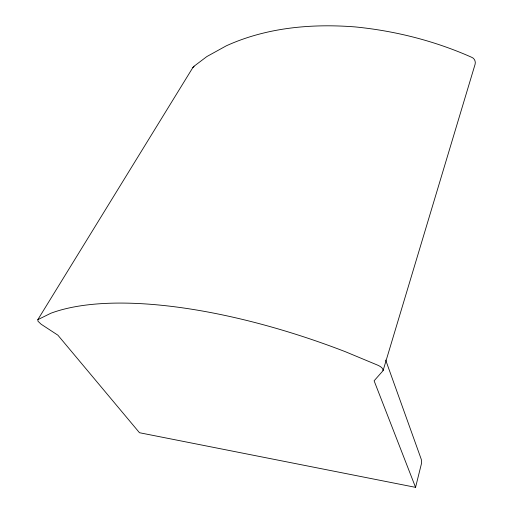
<?xml version="1.0" encoding="UTF-8"?>
<svg xmlns="http://www.w3.org/2000/svg" width="513" height="513" viewBox="0 0 513 513"><rect width="100%" height="100%" fill="white"/><g stroke="black" fill="none" stroke-linecap="round" stroke-linejoin="round"><path stroke-width="0.77" d="M415.556 487.35L374.105 380.806L383.07 370.662L475.128 64.176C475.827 61.393 474.416 58.296 471.665 57.289C435.043 41.008 395.805 31.017 355.958 26.997L355.541 26.945C311.808 23.476 266.548 27.471 226.246 45.849L206.842 56.565L194.094 66.209L192.805 67.645L37.821 319.676L38.007 321.247L41.155 324.242L57.879 335.169L139.478 432.722L415.556 487.35L421.596 463.079L421.34 459.545L385.68 360.055M192.805 67.645L194.094 66.209M37.821 319.676L50.825 313.257A308.384 111.334 20.9 0 1 345.307 351.687L377.805 365.211C380.03 366.282 383.121 367.795 383.07 370.662"/></g></svg>
